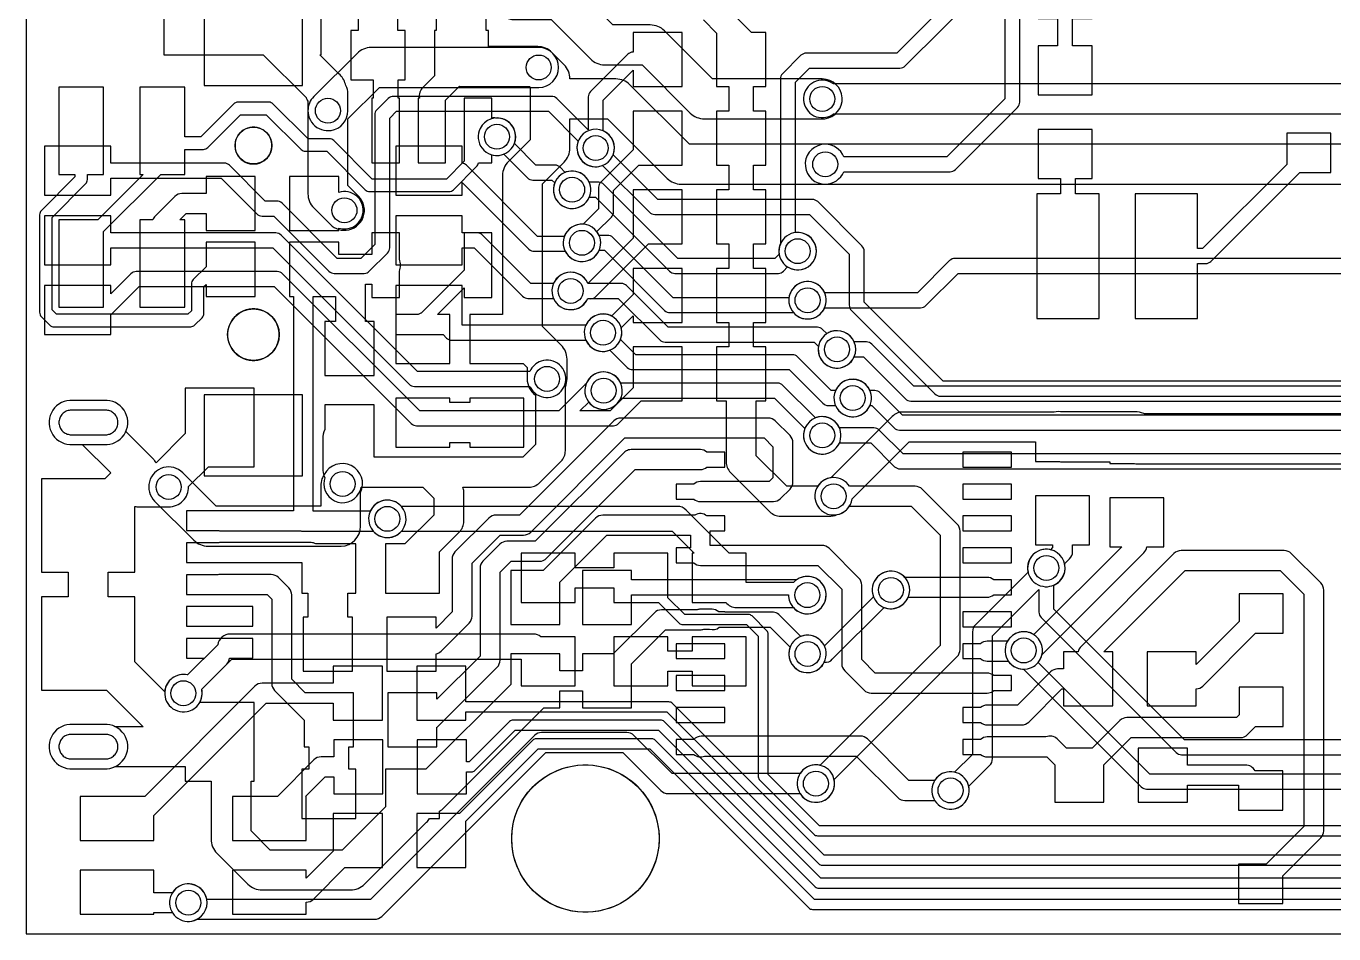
# Model space of a CAD drawing. Header units: millimetres. Extents: x 0 to 80, y 0 to 53.6.
# Drawn here: x 0 to 26.61, y 0 to 18.48 of the extents above; entities that cross this region are included whole.
import ezdxf

# ---------------------------------------------------------------- set-up
doc = ezdxf.new("R2010")
doc.units = ezdxf.units.MM

msp = doc.modelspace()

# ---------------------------------------------------------------- linework, layer by layer
at = {"layer": '16_copper'}
for points in [[(50.206, 2.948, 0.189183), (50.308, 2.992), (58.04, 10.724, 0.198912), (58.084, 10.832), (58.084, 18.928, 0.198912), (58.04, 19.036), (57.435, 19.641, 0.958766), (56.738, 19.949), (56.718, 19.903, 0.638153), (57.219, 19.425), (57.78, 18.865), (57.78, 10.895), (50.137, 3.252), (22.863, 3.252), (20.591, 5.524, 0.990519), (20.013, 6.022), (19.983, 5.982, 0.595348), (20.295, 5.389), (22.692, 2.992, 0.198912), (22.8, 2.948), (50.2, 2.948)], [(6.881, 13.448, 0.189183), (6.983, 13.492), (7.353, 13.862, 0.198912), (7.398, 13.97), (7.398, 16.607), (7.539, 16.748), (10.627, 16.748), (11.235, 16.139, 0.958766), (11.932, 15.831), (11.952, 15.877, 0.389765), (11.742, 16.349), (11.742, 16.977), (12.35, 17.584), (12.35, 17.25), (13.35, 17.25), (13.35, 18.35), (12.35, 18.35), (12.35, 17.952, 0.198912), (12.242, 17.908), (11.482, 17.148, 0.198912), (11.438, 17.04), (11.438, 16.368), (10.798, 17.008, 0.198912), (10.69, 17.052), (7.476, 17.052, 0.198912), (7.368, 17.008), (7.138, 16.778, 0.198912), (7.093, 16.67), (7.093, 14.033), (6.812, 13.752), (6.332, 13.752), (5.208, 14.876, 0.198912), (5.1, 14.921), (4.864, 14.921), (4.138, 15.648, 0.198912), (4.03, 15.692), (1.725, 15.692), (1.725, 16.04), (0.375, 16.04), (0.375, 15.04), (1.725, 15.04), (1.725, 15.388), (3.967, 15.388), (4.694, 14.661, 0.198912), (4.801, 14.616), (5.037, 14.616), (6.161, 13.492, 0.198912), (6.269, 13.448), (6.876, 13.448)], [(6.511, 14.327, 0.638632), (6.764, 15.019), (6.546, 15.237), (6.546, 16.592), (7.188, 17.234), (10.43, 17.234, 1), (10.43, 18.046), (7.02, 18.046, 0.198912), (6.733, 17.927), (5.853, 17.047, 0.198912), (5.734, 16.76), (5.734, 15.069, 0.198912), (5.853, 14.782), (6.19, 14.445), (6.227, 14.411), (6.269, 14.383), (6.314, 14.36), (6.361, 14.342), (6.41, 14.331), (6.46, 14.326)], [(29.07, 15.264, 0.19886), (29.357, 15.383), (31.068, 17.094), (32.06, 17.094, 1), (32.06, 17.906), (30.9, 17.906, 0.198912), (30.613, 17.787), (28.902, 16.076), (16.26, 16.076, 0.920803), (16.193, 15.269), (16.26, 15.264), (29.07, 15.264)], [(11.384, 13.696, 0.552559), (11.615, 14.299), (11.908, 14.592, 0.198912), (11.952, 14.7), (11.952, 15.137), (12.466, 15.65), (13.35, 15.65), (13.35, 16.75), (12.35, 16.75), (12.35, 15.966), (11.692, 15.308, 0.198912), (11.648, 15.2), (11.648, 14.763), (11.335, 14.451, 0.332158), (10.952, 14.202), (10.403, 14.202), (8.958, 15.648, 0.156359), (8.875, 15.69), (8.875, 16.04), (7.525, 16.04), (7.525, 15.04), (8.875, 15.04), (8.875, 15.299), (10.232, 13.942, 0.198912), (10.34, 13.898), (10.97, 13.898), (10.993, 13.858), (11.023, 13.818), (11.058, 13.783), (11.098, 13.753), (11.141, 13.728), (11.187, 13.708), (11.236, 13.696), (11.285, 13.689), (11.335, 13.689)], [(11.184, 14.776, 1), (11.036, 15.524), (10.987, 15.512), (10.971, 15.505), (10.868, 15.608, 0.198912), (10.76, 15.652), (10.373, 15.652), (9.935, 16.091, 0.958766), (9.238, 16.399), (9.218, 16.353, 0.638153), (9.719, 15.875), (10.202, 15.392, 0.198912), (10.31, 15.348), (10.697, 15.348), (10.755, 15.289), (10.748, 15.273), (10.736, 15.224), (10.729, 15.175), (10.729, 15.125), (10.736, 15.076), (10.748, 15.027), (10.768, 14.981), (10.793, 14.938), (10.823, 14.898), (10.858, 14.863), (10.898, 14.833), (10.941, 14.808), (10.987, 14.788), (11.036, 14.776), (11.085, 14.769), (11.135, 14.769)], [(11.154, 12.716, 0.233167), (11.422, 12.921), (11.429, 12.938, 0.299673), (11.598, 12.982), (12.666, 14.05), (13.35, 14.05), (13.35, 15.15), (12.35, 15.15), (12.35, 14.166), (11.429, 13.244), (11.422, 13.259, 0.63815), (10.731, 13.242), (10.273, 13.242), (9.288, 14.228, 0.198912), (9.18, 14.272), (8.875, 14.272), (8.875, 14.62), (7.525, 14.62), (7.525, 13.62), (8.875, 13.62), (8.875, 13.968), (9.117, 13.968), (10.102, 12.982, 0.198912), (10.21, 12.938), (10.731, 12.938), (10.738, 12.921), (10.763, 12.878), (10.793, 12.838), (10.828, 12.803), (10.868, 12.773), (10.911, 12.748), (10.957, 12.728), (11.006, 12.716), (11.055, 12.709), (11.105, 12.709)], [(10.674, 10.926, 1), (10.526, 11.674), (10.477, 11.662, 0.21108), (10.251, 11.452), (7.963, 11.452), (5.188, 14.228, 0.198912), (5.08, 14.272), (1.725, 14.272), (1.725, 14.62), (0.375, 14.62), (0.375, 13.62), (1.725, 13.62), (1.725, 13.968), (5.017, 13.968), (7.792, 11.192, 0.198912), (7.9, 11.148), (10.251, 11.148), (10.258, 11.131), (10.283, 11.088), (10.313, 11.048), (10.348, 11.013), (10.388, 10.983), (10.431, 10.958), (10.477, 10.938), (10.526, 10.926), (10.575, 10.919), (10.625, 10.919)], [(11.953, 10.346, 0.189183), (12.055, 10.39), (12.516, 10.85), (13.35, 10.85), (13.35, 11.95), (12.35, 11.95), (12.35, 11.116), (11.884, 10.65), (11.268, 10.65), (11.447, 10.829, 0.96937), (12.067, 11.272), (12.037, 11.312, 0.53451), (11.408, 11.229), (11.394, 11.196, 0.079808), (11.355, 11.168), (10.837, 10.65), (8.008, 10.65), (5.219, 13.439, 0.198912), (5.111, 13.484), (2.239, 13.484, 0.198912), (2.131, 13.439), (1.725, 13.033), (1.725, 13.2), (0.375, 13.2), (0.375, 12.2), (1.725, 12.2), (1.725, 12.602), (2.302, 13.179), (5.048, 13.179), (7.837, 10.39, 0.198912), (7.945, 10.345), (11.948, 10.345)], [(8.875, 13.2), (7.525, 13.2), (7.525, 12.2), (8.484, 12.2), (8.552, 12.132, 0.198912), (8.66, 12.088), (11.391, 12.088, 0.931724), (12.107, 12.342), (12.35, 12.584), (12.35, 12.45), (13.35, 12.45), (13.35, 13.55), (12.35, 13.55), (12.35, 13.016), (11.914, 12.579, 0.432525), (11.391, 12.392), (8.875, 12.392)], [(28.806, 10.848, 0.189183), (28.908, 10.892), (29.263, 11.248), (29.551, 11.248, 0.958767), (30.262, 11.523), (30.242, 11.569, 0.63815), (29.551, 11.552), (29.2, 11.552, 0.198912), (29.092, 11.508), (28.737, 11.152), (18.063, 11.152), (17.208, 12.008, 0.198912), (17.1, 12.052), (16.849, 12.052, 0.958767), (16.138, 11.777), (16.158, 11.731, 0.63815), (16.849, 11.748), (17.037, 11.748), (17.892, 10.892, 0.198912), (18, 10.848), (28.8, 10.848)], [(6.408, 7.894, 0.408125), (6.806, 8.3), (6.806, 8.986, 0.984925), (6.067, 9.352), (6.051, 9.328, 0.029378), (6.028, 9.283), (6.02, 9.262, 0.089455), (5.994, 9.12), (5.994, 8.706), (3.868, 8.706), (3.187, 9.387, 1), (2.613, 8.813), (3.413, 8.013, 0.198912), (3.7, 7.894), (6.4, 7.894)], [(15.972, 6.523, 1), (15.823, 7.272), (15.774, 7.259, 0.129537), (15.612, 7.151), (14.65, 7.151), (14.65, 7.75), (14.305, 7.75, 0.038371), (14.28, 7.78), (13.43, 8.63, 0.198912), (13.25, 8.704), (7.635, 8.704, 0.995848), (7.063, 8.198), (7.098, 8.163, 0.411779), (7.635, 8.196), (13.145, 8.196), (13.591, 7.75), (13.55, 7.75), (13.55, 6.75), (14.241, 6.75, 0.245891), (14.453, 6.643), (15.612, 6.643), (15.645, 6.61), (15.685, 6.58), (15.728, 6.555), (15.774, 6.536), (15.823, 6.523), (15.872, 6.516), (15.922, 6.516)], [(15.974, 5.326, 0.198914), (16.217, 5.488), (16.242, 5.531, 0.280257), (16.404, 5.592), (17.459, 6.647, 0.958766), (17.767, 7.344), (17.721, 7.364, 0.638153), (17.243, 6.863), (16.244, 5.864), (16.242, 5.869), (16.217, 5.912), (16.187, 5.952), (16.152, 5.987), (16.112, 6.017), (16.069, 6.042), (16.023, 6.062), (15.974, 6.074), (15.925, 6.081), (15.875, 6.081), (15.826, 6.074), (15.777, 6.062), (15.731, 6.042), (15.688, 6.017), (15.648, 5.987), (15.613, 5.952), (15.583, 5.912), (15.558, 5.869), (15.538, 5.823), (15.526, 5.774), (15.519, 5.725), (15.519, 5.675), (15.526, 5.626), (15.538, 5.577), (15.558, 5.531), (15.583, 5.488), (15.613, 5.448), (15.648, 5.413), (15.688, 5.383), (15.731, 5.358), (15.777, 5.338), (15.826, 5.326), (15.875, 5.319), (15.925, 5.319)], [(3.274, 4.526, 0.422138), (3.572, 4.984), (4.183, 5.596), (10.07, 5.596), (10.07, 5.05), (11.17, 5.05), (11.17, 6.05), (10.476, 6.05, 0.166962), (10.32, 6.104), (4.15, 6.104, 0.372824), (3.899, 5.886), (3.284, 5.272), (3.274, 5.274), (3.225, 5.281), (3.175, 5.281), (3.126, 5.274), (3.077, 5.262), (3.031, 5.242), (2.988, 5.217), (2.948, 5.187), (2.913, 5.152), (2.883, 5.112), (2.858, 5.069), (2.838, 5.023), (2.826, 4.974), (2.819, 4.925), (2.819, 4.875), (2.826, 4.826), (2.838, 4.777), (2.858, 4.731), (2.883, 4.688), (2.913, 4.648), (2.948, 4.613), (2.988, 4.583), (3.031, 4.558), (3.077, 4.538), (3.126, 4.526), (3.175, 4.519), (3.225, 4.519)], [(2.6, 2.413), (4.884, 4.697), (6.25, 4.697), (6.25, 4.35), (7.25, 4.35), (7.25, 5.45), (6.25, 5.45), (6.25, 5.103), (4.8, 5.103, 0.198912), (4.656, 5.044), (2.413, 2.8), (1.1, 2.8), (1.1, 1.9), (2.6, 1.9)], [(35.274, 1.326, 1), (35.126, 2.074), (35.077, 2.062, 0.395006), (34.832, 1.602), (16.242, 1.602), (13.152, 4.692, 0.198912), (13.08, 4.722), (8.95, 4.722), (8.95, 5.45), (7.95, 5.45), (7.95, 4.35), (8.95, 4.35), (8.95, 4.518), (13.038, 4.518), (16.128, 1.428, 0.198912), (16.2, 1.398), (34.967, 1.398), (34.988, 1.383), (35.031, 1.358), (35.077, 1.338), (35.126, 1.326), (35.175, 1.319), (35.225, 1.319)], [(5.7, 2.8), (5.687, 2.8), (6.084, 3.197), (6.26, 3.197), (6.26, 2.85), (7.26, 2.85), (7.26, 3.95), (6.26, 3.95), (6.26, 3.603), (6, 3.603, 0.198912), (5.856, 3.544), (5.113, 2.8), (4.2, 2.8), (4.2, 1.9), (5.7, 1.9)], [(36.206, 0.499, 0.182645), (36.272, 0.528), (37.122, 1.378, 0.963877), (37.522, 2.027), (37.479, 2.052, 0.738511), (36.978, 1.522), (36.158, 0.702), (16.042, 0.702), (12.802, 3.942, 0.198912), (12.73, 3.972), (10.38, 3.972, 0.198912), (10.308, 3.942), (8.816, 2.45), (7.95, 2.45), (7.95, 1.35), (8.95, 1.35), (8.95, 2.296), (10.422, 3.768), (12.688, 3.768), (15.928, 0.528, 0.198912), (16, 0.498), (36.2, 0.498)], [(5.7, 0.647, 0.198912), (5.844, 0.706), (6.487, 1.35), (7.25, 1.35), (7.25, 2.45), (6.25, 2.45), (6.25, 1.687), (5.7, 1.137), (5.7, 1.3), (4.2, 1.3), (4.2, 0.4), (5.7, 0.4)], [(3.374, 0.261, 1), (3.226, 1.009), (3.177, 0.997, 0.172036), (2.977, 0.838), (2.6, 0.838), (2.6, 1.3), (1.1, 1.3), (1.1, 0.4), (2.6, 0.4), (2.6, 0.432), (2.977, 0.432), (2.983, 0.423), (3.013, 0.383), (3.048, 0.348), (3.088, 0.318), (3.131, 0.293), (3.177, 0.273), (3.226, 0.261), (3.275, 0.254), (3.325, 0.254)]]:
    msp.add_lwpolyline(points, format="xyb", close=True, dxfattribs=at)
for points in [[(19.152, 19.367), (17.717, 17.932), (15.875, 17.932, 0.198912), (15.767, 17.888), (15.392, 17.513, 0.198912), (15.348, 17.405), (15.348, 14.1, 0.068716), (15.353, 14.059), (15.338, 14.023), (15.326, 13.974), (15.319, 13.925), (15.319, 13.875), (15.326, 13.826), (15.338, 13.777), (15.358, 13.731), (15.383, 13.688), (15.413, 13.648), (15.448, 13.613), (15.488, 13.583), (15.531, 13.558), (15.577, 13.538), (15.626, 13.526), (15.675, 13.519), (15.725, 13.519), (15.774, 13.526, 0.965074), (15.652, 14.278), (15.652, 17.342), (15.938, 17.628), (17.78, 17.628, 0.198912), (17.888, 17.672), (19.412, 19.196, 0.198912)], [(13.78, 18.611), (14.05, 18.341), (14.05, 17.25), (14.296, 17.25), (14.296, 16.75), (14.05, 16.75), (14.05, 15.65), (14.296, 15.65), (14.296, 15.15), (14.05, 15.15), (14.05, 14.05), (14.296, 14.05), (14.296, 13.55), (14.05, 13.55), (14.05, 12.45), (14.296, 12.45), (14.296, 11.95), (14.05, 11.95), (14.05, 10.85), (14.245, 10.85), (14.245, 9.61, 0.198912), (14.334, 9.394), (15.134, 8.594, 0.198912), (15.35, 8.505), (16.33, 8.505, 0.142517), (16.504, 8.536), (16.553, 8.548, 0.172036), (16.753, 8.707), (18.006, 8.707), (18.597, 8.116), (18.597, 5.874), (16.154, 3.432), (16.144, 3.434), (16.095, 3.441), (16.045, 3.441), (15.996, 3.434), (15.947, 3.422), (15.901, 3.402), (15.858, 3.377), (15.818, 3.347), (15.783, 3.312), (15.753, 3.272), (15.728, 3.229), (15.708, 3.183), (15.696, 3.134), (15.689, 3.085), (15.689, 3.035), (15.696, 2.986), (15.708, 2.937), (15.728, 2.891), (15.753, 2.848), (15.783, 2.808), (15.818, 2.773), (15.858, 2.743), (15.901, 2.718), (15.947, 2.698), (15.996, 2.686), (16.045, 2.679), (16.095, 2.679), (16.144, 2.686, 0.422138), (16.442, 3.144), (18.944, 5.646, 0.198912), (19.003, 5.79), (19.003, 8.2, 0.198912), (18.944, 8.344), (18.234, 9.054, 0.198912), (18.09, 9.113), (16.753, 9.113, 0.550402), (16.108, 9.115), (15.476, 9.115), (14.855, 9.736), (14.855, 10.85), (15.05, 10.85), (15.05, 11.95), (14.804, 11.95), (14.804, 12.45), (15.05, 12.45), (15.05, 13.55), (14.804, 13.55), (14.804, 14.05), (15.05, 14.05), (15.05, 15.15), (14.804, 15.15), (14.804, 15.65), (15.05, 15.65), (15.05, 16.75), (14.804, 16.75), (14.804, 17.25), (15.05, 17.25), (15.05, 18.35), (14.755, 18.35, 0.038371), (14.73, 18.38), (14.065, 19.045, 0.198912)], [(27.504, 17.305), (16.429, 17.305), (16.412, 17.317), (16.369, 17.342), (16.323, 17.362), (16.274, 17.374), (16.225, 17.381), (16.175, 17.381), (16.126, 17.374), (16.077, 17.362), (16.031, 17.342), (15.988, 17.317), (15.948, 17.287), (15.913, 17.252), (15.883, 17.212), (15.858, 17.169), (15.838, 17.123), (15.826, 17.074), (15.819, 17.025), (15.819, 16.975), (15.826, 16.926), (15.838, 16.877), (15.858, 16.831), (15.883, 16.788), (15.913, 16.748), (15.948, 16.713), (15.988, 16.683), (16.031, 16.658), (16.077, 16.638), (16.126, 16.626), (16.175, 16.619), (16.225, 16.619), (16.274, 16.626, 0.112277), (16.429, 16.695), (27.63, 16.695, 0.198912)], [(28.6, 13.752), (18.9, 13.752, 0.198912), (18.792, 13.708), (18.137, 13.052), (16.249, 13.052, 0.958767), (15.538, 12.777), (15.558, 12.731, 0.63815), (16.249, 12.748), (18.2, 12.748, 0.198912), (18.308, 12.792), (18.963, 13.448), (28.537, 13.448)], [(29.021, 10.562), (17.833, 10.562), (17.378, 11.018, 0.198912), (17.27, 11.062), (17.169, 11.062, 0.958767), (16.458, 10.787), (16.478, 10.741, 0.63815), (17.169, 10.758), (17.207, 10.758), (17.662, 10.302, 0.198912), (17.77, 10.258), (29.021, 10.258)], [(29.731, 9.772), (17.843, 9.772), (17.358, 10.258, 0.198912), (17.25, 10.302), (16.549, 10.302, 0.958767), (15.838, 10.027), (15.858, 9.981, 0.63815), (16.549, 9.998), (17.187, 9.998), (17.672, 9.512, 0.198912), (17.78, 9.468), (29.731, 9.468)], [(34.258, 2.202), (16.142, 2.202), (15.102, 3.242), (15.102, 6.1, 0.198912), (15.072, 6.172), (14.772, 6.472, 0.198912), (14.7, 6.502), (13.402, 6.502), (13.06, 6.844), (13.06, 7.75), (11.96, 7.75), (11.96, 7.453), (11.17, 7.453), (11.17, 7.75), (10.07, 7.75), (10.07, 6.75), (11.17, 6.75), (11.17, 7.047), (11.96, 7.047), (11.96, 6.75), (12.866, 6.75), (13.288, 6.328, 0.198912), (13.36, 6.298), (14.658, 6.298), (14.898, 6.058), (14.898, 3.2, 0.198912), (14.928, 3.128), (16.028, 2.028, 0.198912), (16.1, 1.998), (34.3, 1.998)], [(49.437, 3.952), (23.573, 3.952), (20.912, 6.613), (20.912, 7.101, 0.958767), (20.637, 7.812), (20.591, 7.792, 0.346991), (20.388, 7.366), (19.316, 6.294, 0.198912), (19.257, 6.15), (19.257, 3.654), (18.894, 3.292), (18.884, 3.294), (18.835, 3.301), (18.785, 3.301), (18.736, 3.294), (18.687, 3.282), (18.641, 3.262), (18.598, 3.237), (18.558, 3.207), (18.523, 3.172), (18.493, 3.132), (18.468, 3.089), (18.448, 3.043), (18.436, 2.994), (18.429, 2.945), (18.429, 2.895), (18.436, 2.846), (18.448, 2.797), (18.468, 2.751), (18.493, 2.708), (18.523, 2.668), (18.558, 2.633), (18.598, 2.603), (18.641, 2.578), (18.687, 2.558), (18.736, 2.546), (18.785, 2.539), (18.835, 2.539), (18.884, 2.546, 0.422138), (19.182, 3.004), (19.604, 3.426, 0.198912), (19.663, 3.57), (19.663, 6.066), (20.608, 7.01), (20.608, 6.55, 0.198912), (20.652, 6.442), (23.402, 3.692, 0.198912), (23.51, 3.648), (49.5, 3.648, 0.198912)], [(35.558, 1.132), (16.172, 1.132), (12.982, 4.322, 0.198912), (12.91, 4.352), (9.91, 4.352, 0.198912), (9.838, 4.322), (9.018, 3.502), (8.96, 3.502), (8.96, 3.95), (7.96, 3.95), (7.96, 2.85), (8.96, 2.85), (8.96, 3.298), (9.06, 3.298, 0.198912), (9.132, 3.328), (9.952, 4.148), (12.868, 4.148), (16.058, 0.958, 0.198912), (16.13, 0.929), (35.6, 0.929)]]:
    msp.add_lwpolyline(points, format="xyb", dxfattribs=at)
for points in [[(5.625, 18.925), (3.625, 18.925), (3.625, 17.275), (5.625, 17.275)], [(5.625, 10.975), (3.625, 10.975), (3.625, 9.325), (5.625, 9.325)], [(1.705, 9.97), (1.762, 9.985), (1.816, 10.008), (1.868, 10.037), (1.914, 10.073), (1.956, 10.115), (1.992, 10.161), (2.021, 10.213), (2.044, 10.267), (2.059, 10.324), (2.067, 10.383), (2.067, 10.441), (2.059, 10.5), (2.044, 10.557), (2.021, 10.611), (1.992, 10.663), (1.956, 10.709), (1.914, 10.751), (1.868, 10.787), (1.816, 10.816), (1.762, 10.839), (1.705, 10.854), (1.646, 10.862), (0.888, 10.862), (0.829, 10.854), (0.772, 10.839), (0.718, 10.816), (0.666, 10.787), (0.62, 10.751), (0.578, 10.709), (0.542, 10.663), (0.513, 10.611), (0.49, 10.557), (0.475, 10.5), (0.467, 10.441), (0.467, 10.383), (0.475, 10.324), (0.49, 10.267), (0.513, 10.213), (0.542, 10.161), (0.578, 10.115), (0.62, 10.073), (0.666, 10.037), (0.718, 10.008), (0.772, 9.985), (0.829, 9.97), (0.888, 9.962), (1.646, 9.962)], [(13.06, 5.347), (13.55, 5.347), (13.55, 5.05), (14.65, 5.05), (14.65, 6.05), (13.55, 6.05), (13.55, 5.753), (13.06, 5.753), (13.06, 6.05), (11.96, 6.05), (11.96, 5.05), (13.06, 5.05)], [(1.705, 3.37), (1.762, 3.385), (1.816, 3.408), (1.868, 3.437), (1.914, 3.473), (1.956, 3.515), (1.992, 3.561), (2.021, 3.613), (2.044, 3.667), (2.059, 3.724), (2.067, 3.783), (2.067, 3.841), (2.059, 3.9), (2.044, 3.957), (2.021, 4.011), (1.992, 4.063), (1.956, 4.109), (1.914, 4.151), (1.868, 4.187), (1.816, 4.216), (1.762, 4.239), (1.705, 4.254), (1.646, 4.262), (0.888, 4.262), (0.829, 4.254), (0.772, 4.239), (0.718, 4.216), (0.666, 4.187), (0.62, 4.151), (0.578, 4.109), (0.542, 4.063), (0.513, 4.011), (0.49, 3.957), (0.475, 3.9), (0.467, 3.841), (0.467, 3.783), (0.475, 3.724), (0.49, 3.667), (0.513, 3.613), (0.542, 3.561), (0.578, 3.515), (0.62, 3.473), (0.666, 3.437), (0.718, 3.408), (0.772, 3.385), (0.829, 3.37), (0.888, 3.362), (1.646, 3.362)]]:
    msp.add_lwpolyline(points, close=True, dxfattribs=at)
at = {"layer": '1_copper'}
for points in [[(8.342, 20.09), (8.342, 18.39), (8.31, 18.39), (8.31, 17.469), (8.075, 17.235, 0.236795), (8.001, 17.018), (7.976, 17.018), (7.976, 15.697), (8.534, 15.697), (8.534, 16.975), (8.816, 17.257), (8.86, 17.254), (10.242, 17.254), (10.254, 17.242), (10.254, 16.168), (9.813, 15.727, 0.198912), (9.694, 15.44), (9.694, 12.61), (9.03, 12.61), (9.03, 11.61), (10.115, 11.61), (10.194, 11.532), (10.194, 11.3, 0.241408), (10.363, 10.971), (10.363, 9.964), (10.104, 9.705), (7.08, 9.705), (7.08, 10.77), (6.08, 10.77), (6.08, 10.267, 0.120288), (6.034, 10.08), (6.034, 9.5, 0.136107), (6.078, 9.283), (6.066, 9.234, 0.9366), (6.802, 9.037), (6.814, 9.086), (6.816, 9.095), (8.074, 9.095), (8.295, 8.874), (8.295, 8.526), (7.709, 7.94), (7.31, 7.94), (7.31, 6.94), (8.41, 6.94), (8.41, 7.779), (8.816, 8.184, 0.198912), (8.905, 8.4), (8.905, 9, 0.079727), (8.889, 9.095), (10.231, 9.095, 0.198912), (10.446, 9.184), (10.884, 9.622, 0.198912), (10.973, 9.837), (10.973, 11.138, 0.102592), (11.006, 11.3), (11.006, 11.7, 0.198912), (10.887, 11.987), (10.506, 12.368), (10.506, 15.272), (10.947, 15.713, 0.198912), (11.066, 16), (11.066, 16.594), (11.832, 16.594), (13.043, 15.383, 0.198912), (13.33, 15.264), (16.26, 15.264, 0.305405), (16.636, 15.518), (18.8, 15.518, 0.198912), (18.908, 15.562), (20.174, 16.828, 0.198912), (20.218, 16.936), (20.218, 24.403)], [(19.914, 24.466), (19.914, 16.999), (18.737, 15.822), (16.636, 15.822, 0.305463), (16.26, 16.076), (13.498, 16.076), (12.287, 17.287, 0.198912), (12, 17.406), (11.066, 17.406, 0.201216), (10.947, 17.697), (10.697, 17.947), (10.697, 17.947, 0.192978), (10.41, 18.066), (9.41, 18.066), (9.41, 18.39), (9.358, 18.39), (9.358, 19.948, 0.027317)], [(31.624, 20.352), (22.2, 20.352, 0.198912), (22.092, 20.308), (21.424, 19.64), (20.59, 19.64), (20.59, 18.64), (20.988, 18.64), (20.988, 18.08), (20.59, 18.08), (20.59, 17.08), (21.69, 17.08), (21.69, 18.08), (21.292, 18.08), (21.292, 18.64), (21.69, 18.64), (21.69, 19.474), (22.263, 20.048), (31.624, 20.048, 0.305463)], [(2.8, 19.9), (2.8, 17.9), (4.825, 17.9), (5.695, 17.03, 0.005387), (5.698, 17.021), (5.71, 16.995, 0.029892), (5.734, 16.953), (5.734, 16.76), (5.737, 16.71), (5.746, 16.66), (5.761, 16.612), (5.783, 16.567), (5.809, 16.524), (5.841, 16.485), (5.877, 16.45), (5.918, 16.42), (5.962, 16.395), (6.008, 16.376), (6.057, 16.362), (6.107, 16.355), (6.157, 16.354), (6.207, 16.359, 0.366487), (6.546, 16.76), (6.546, 17.106, 0.108998), (6.508, 17.276), (6.497, 17.299, 0.153022), (6.364, 17.511), (5.975, 17.9), (6, 17.9), (6, 19.9)], [(6.754, 19.66), (6.754, 18.39), (6.61, 18.39), (6.61, 17.39), (7.061, 17.39), (7.061, 17.018), (7.036, 17.018), (7.036, 15.697), (7.595, 15.697), (7.595, 17.018), (7.569, 17.018), (7.569, 17.39), (7.71, 17.39), (7.71, 18.39), (7.566, 18.39), (7.566, 19.526, 0.007349)], [(26.937, 11.252), (18.663, 11.252), (17.052, 12.863), (17.052, 13.9, 0.198912), (17.008, 14.008), (16.108, 14.908, 0.198912), (16, 14.952), (12.853, 14.952), (11.945, 15.861, 0.958766), (11.248, 16.169), (11.228, 16.123, 0.638153), (11.729, 15.645), (12.682, 14.692, 0.198912), (12.79, 14.648), (15.937, 14.648), (16.748, 13.837), (16.748, 12.8, 0.198912), (16.792, 12.692), (18.492, 10.992, 0.198912), (18.6, 10.948), (27, 10.948)], [(28.02, 10.588), (22.756, 10.588), (22.743, 10.594, 0.092324), (22.56, 10.628), (21.09, 10.628, 0.081601), (20.92, 10.623), (20.911, 10.624, 0.017317), (20.89, 10.625), (17.84, 10.625, 0.198912), (17.624, 10.536), (16.376, 9.287, 0.962529), (16.455, 8.529), (16.504, 8.536, 0.318299), (16.807, 8.856), (17.966, 10.015), (20.54, 10.015), (20.54, 9.62), (21.003, 9.62, 0.042924), (21.09, 9.612), (22.05, 9.612), (22.05, 9.58), (22.513, 9.58, 0.042924), (22.6, 9.572), (27.81, 9.572)]]:
    msp.add_lwpolyline(points, format="xyb", dxfattribs=at)
for points in [[(16.25, 16.597, 0.93983), (16.2, 17.406), (13.968, 17.406), (12.987, 18.387, 0.198912), (12.7, 18.506), (11.938, 18.506), (11.137, 19.307, 0.198912), (10.85, 19.426), (9.95, 19.426, 0.920803), (9.883, 18.619), (9.95, 18.614), (10.682, 18.614), (11.483, 17.813, 0.198912), (11.77, 17.694), (12.532, 17.694), (13.513, 16.713, 0.198912), (13.8, 16.594), (16.2, 16.594)], [(3.348, 12.361, 0.187839), (3.432, 12.397), (3.581, 12.546, 0.198912), (3.618, 12.636), (3.618, 13.179), (3.66, 13.22), (3.66, 12.98), (4.66, 12.98), (4.66, 14.08), (3.66, 14.08), (3.66, 13.58), (3.401, 13.321, 0.198912), (3.364, 13.231), (3.364, 12.688), (3.29, 12.614), (0.62, 12.614), (0.527, 12.707), (0.527, 14.587), (1.21, 15.27, 0.198912), (1.247, 15.36), (1.247, 15.461), (1.577, 15.461), (1.577, 17.239), (0.663, 17.239), (0.663, 15.461), (0.993, 15.461), (0.993, 15.413), (0.31, 14.73, 0.198912), (0.273, 14.64), (0.273, 12.655, 0.198912), (0.31, 12.565), (0.478, 12.397, 0.198912), (0.568, 12.36), (3.342, 12.36)], [(1.577, 14.298), (2.741, 15.461), (3.227, 15.461), (3.227, 15.973), (3.606, 15.973, 0.198912), (3.696, 16.01), (4.364, 16.679), (4.886, 16.679), (5.594, 15.97, 0.198912), (5.684, 15.933), (6.117, 15.933), (6.9, 15.15, 0.198912), (6.99, 15.113), (8.604, 15.113, 0.198912), (8.694, 15.15), (9.167, 15.623, 0.167332), (9.203, 15.697), (9.474, 15.697), (9.474, 15.864, 0.977301), (9.703, 16.592), (9.654, 16.604), (9.605, 16.611), (9.555, 16.611, 0.074793), (9.474, 16.61), (9.474, 17.018), (8.915, 17.018), (8.915, 15.731), (8.552, 15.367), (7.043, 15.367), (6.26, 16.15, 0.198912), (6.17, 16.187), (5.737, 16.187), (5.028, 16.896, 0.198912), (4.938, 16.933), (4.312, 16.933, 0.198912), (4.222, 16.896), (3.553, 16.227), (3.227, 16.227), (3.227, 17.239), (2.313, 17.239), (2.313, 15.461), (2.381, 15.461), (1.459, 14.539), (0.663, 14.539), (0.663, 12.761), (1.577, 12.761)], [(23.835, 13.648), (24, 13.648, 0.198912), (24.108, 13.692), (25.916, 15.5), (26.55, 15.5), (26.55, 16.3), (25.65, 16.3), (25.65, 15.666), (23.937, 13.952), (23.835, 13.952), (23.835, 15.07), (22.565, 15.07), (22.565, 12.53), (23.835, 12.53)], [(15.306, 13.448, 0.189183), (15.408, 13.492), (15.494, 13.579, 0.990297), (15.912, 14.217), (15.869, 14.242, 0.609344), (15.324, 13.839), (15.237, 13.752), (13.263, 13.752), (11.758, 15.258, 0.198912), (11.65, 15.302), (11.459, 15.302, 0.958767), (10.748, 15.027), (10.768, 14.981, 0.63815), (11.459, 14.998), (11.587, 14.998), (13.092, 13.492, 0.198912), (13.2, 13.448), (15.3, 13.448)], [(3.227, 14.539), (3.126, 14.539), (3.254, 14.667), (3.66, 14.667), (3.66, 14.32), (4.66, 14.32), (4.66, 15.42), (3.66, 15.42), (3.66, 15.073), (3.17, 15.073, 0.198912), (3.026, 15.014), (2.626, 14.614, 0.110086), (2.579, 14.539), (2.313, 14.539), (2.313, 12.761), (3.227, 12.761)], [(6.36, 14.369, 0.99227), (6.6, 15.094), (6.551, 15.106, 0.127707), (6.36, 15.095), (6.36, 15.42), (5.36, 15.42), (5.36, 14.32), (6.36, 14.32)], [(15.974, 12.526, 1), (15.826, 13.274), (15.777, 13.262, 0.283655), (15.523, 12.952), (13.163, 12.952), (11.938, 14.178, 0.198912), (11.83, 14.222), (11.659, 14.222, 0.958767), (10.948, 13.947), (10.968, 13.901, 0.63815), (11.659, 13.918), (11.767, 13.918), (12.992, 12.692, 0.198912), (13.1, 12.648), (15.614, 12.648), (15.648, 12.613), (15.688, 12.583), (15.731, 12.558), (15.777, 12.538), (15.826, 12.526), (15.875, 12.519), (15.925, 12.519)], [(6.36, 14.08), (5.36, 14.08), (5.36, 12.98), (5.437, 12.98), (5.437, 8.615), (3.937, 8.615, 0.044272), (3.901, 8.612), (3.262, 8.612), (3.262, 8.212), (3.902, 8.212, 0.042989), (3.937, 8.209), (5.571, 8.209, 0.086432), (5.64, 8.197), (7.064, 8.197, 0.997323), (7.637, 8.702), (7.602, 8.737, 0.507033), (7.001, 8.603), (5.843, 8.603), (5.843, 12.98), (6.295, 12.98), (6.295, 12.47), (6.08, 12.47), (6.08, 11.37), (7.08, 11.37), (7.08, 12.47), (6.905, 12.47), (6.905, 13.225), (7.036, 13.225), (7.036, 12.954), (7.595, 12.954), (7.595, 13.494, 0.205766), (7.595, 13.735), (7.595, 14.275), (7.036, 14.275), (7.036, 13.835), (6.36, 13.835)], [(8.62, 12.61), (8.37, 12.61), (8.915, 13.155), (8.915, 12.954), (9.474, 12.954), (9.474, 14.275), (8.915, 14.275), (8.915, 13.515), (8.039, 12.638), (8.032, 12.637, 0.102138), (7.977, 12.61), (7.52, 12.61), (7.52, 11.61), (8.62, 11.61)], [(16.574, 11.526, 1), (16.426, 12.274), (16.377, 12.262, 0.060648), (16.294, 12.221), (16.208, 12.308, 0.198912), (16.1, 12.352), (13.063, 12.352), (12.218, 13.198, 0.198912), (12.11, 13.242), (11.429, 13.242, 0.958767), (10.718, 12.967), (10.738, 12.921, 0.63815), (11.429, 12.938), (12.047, 12.938), (12.892, 12.092, 0.198912), (13, 12.048), (16.037, 12.048), (16.124, 11.961), (16.119, 11.925), (16.119, 11.875), (16.126, 11.826), (16.138, 11.777), (16.158, 11.731), (16.183, 11.688), (16.213, 11.648), (16.248, 11.613), (16.288, 11.583), (16.331, 11.558), (16.377, 11.538), (16.426, 11.526), (16.475, 11.519), (16.525, 11.519)], [(16.894, 10.536, 1), (16.746, 11.284), (16.697, 11.272, 0.21108), (16.471, 11.062), (16.383, 11.062), (15.698, 11.748, 0.198912), (15.59, 11.792), (12.403, 11.792), (12.095, 12.101, 0.958766), (11.398, 12.409), (11.378, 12.363, 0.638153), (11.879, 11.885), (12.232, 11.532, 0.198912), (12.34, 11.488), (15.527, 11.488), (16.212, 10.802, 0.198912), (16.32, 10.758), (16.471, 10.758), (16.478, 10.741), (16.503, 10.698), (16.533, 10.658), (16.568, 10.623), (16.608, 10.593), (16.651, 10.568), (16.697, 10.548), (16.746, 10.536), (16.795, 10.529), (16.845, 10.529)], [(16.274, 9.776, 1), (16.126, 10.524), (16.077, 10.512), (16.061, 10.505), (15.398, 11.168, 0.198912), (15.29, 11.212), (12.099, 11.212, 0.958767), (11.388, 10.937), (11.408, 10.891, 0.63815), (12.099, 10.908), (15.227, 10.908), (15.845, 10.289), (15.838, 10.273), (15.826, 10.224), (15.819, 10.175), (15.819, 10.125), (15.826, 10.076), (15.838, 10.027), (15.858, 9.981), (15.883, 9.938), (15.913, 9.898), (15.948, 9.863), (15.988, 9.833), (16.031, 9.808), (16.077, 9.788), (16.126, 9.776), (16.175, 9.769), (16.225, 9.769)], [(6.6, 0.894, 0.19886), (6.887, 1.013), (8.147, 2.273, 0.060613), (8.208, 2.35), (8.41, 2.35), (8.41, 2.497, 0.067682), (8.497, 2.563), (10.535, 4.6), (10.86, 4.6), (10.86, 4.947), (11.32, 4.947), (11.32, 4.6), (12.32, 4.6), (12.32, 5.5), (13.011, 6.191), (13.719, 6.191, 0.084945), (13.787, 6.203), (13.904, 6.203, 0.250959), (14.103, 6.242), (15.143, 6.242), (15.545, 5.839, 0.958766), (16.242, 5.531), (16.262, 5.577, 0.638153), (15.761, 6.055), (15.314, 6.502, 0.198912), (15.206, 6.547), (14.215, 6.547), (14.215, 6.558), (14.092, 6.558, 0.181961), (13.958, 6.609), (13.719, 6.609, 0.080351), (13.652, 6.597), (12.927, 6.597, 0.198912), (12.783, 6.538), (11.945, 5.7), (11.32, 5.7), (11.32, 5.353), (10.86, 5.353), (10.86, 5.7), (9.86, 5.7), (9.86, 5.075), (8.135, 3.35), (7.31, 3.35), (7.31, 2.585), (6.432, 1.706), (4.968, 1.706), (4.576, 2.098), (4.576, 3.112), (4.637, 3.112), (4.637, 4.712), (3.531, 4.712, 0.186972), (3.572, 4.984), (4.081, 5.493, 0.166972), (4.138, 5.612), (4.612, 5.612), (4.612, 6.012), (3.972, 6.012, 0.086974), (3.902, 6.012), (3.262, 6.012), (3.262, 5.612), (3.625, 5.612), (3.284, 5.272, 0.457883), (2.82, 4.929), (2.212, 5.537), (2.212, 6.862), (1.668, 6.862), (1.668, 7.362), (2.212, 7.362), (2.212, 8.702, 0.051468), (2.295, 8.694), (2.9, 8.694, 0.419023), (3.306, 9.107), (3.712, 9.512), (4.637, 9.512), (4.637, 11.112), (3.237, 11.112), (3.237, 10.187), (2.643, 9.593), (2.635, 9.606), (2.63, 9.613, 0.046488), (2.582, 9.671), (2.027, 10.226), (2.044, 10.267), (2.059, 10.324), (2.067, 10.383), (2.067, 10.441), (2.059, 10.5), (2.044, 10.557), (2.021, 10.611), (1.992, 10.663), (1.956, 10.709), (1.914, 10.751), (1.868, 10.787), (1.816, 10.816), (1.762, 10.839), (1.705, 10.854), (1.646, 10.862), (0.888, 10.862), (0.829, 10.854), (0.772, 10.839), (0.718, 10.816), (0.666, 10.787), (0.62, 10.751), (0.578, 10.709), (0.542, 10.663), (0.513, 10.611), (0.49, 10.557), (0.475, 10.5), (0.467, 10.441), (0.467, 10.383), (0.475, 10.324), (0.49, 10.267), (0.513, 10.213), (0.542, 10.161), (0.578, 10.115), (0.62, 10.073), (0.666, 10.037), (0.718, 10.008), (0.772, 9.985), (0.829, 9.97), (0.888, 9.962), (1.142, 9.962), (1.72, 9.384), (1.598, 9.262), (0.312, 9.262), (0.312, 7.362), (0.856, 7.362), (0.856, 6.862), (0.312, 6.862), (0.312, 4.962), (1.637, 4.962), (2.381, 4.218), (1.812, 4.218), (1.762, 4.239), (1.705, 4.254), (1.646, 4.262), (0.888, 4.262), (0.829, 4.254), (0.772, 4.239), (0.718, 4.216), (0.666, 4.187), (0.62, 4.151), (0.578, 4.109), (0.542, 4.063), (0.513, 4.011), (0.49, 3.957), (0.475, 3.9), (0.467, 3.841), (0.467, 3.783), (0.475, 3.724), (0.49, 3.667), (0.513, 3.613), (0.542, 3.561), (0.578, 3.515), (0.62, 3.473), (0.666, 3.437), (0.718, 3.408), (0.772, 3.385), (0.829, 3.37), (0.888, 3.362), (1.646, 3.362), (1.705, 3.37), (1.762, 3.385), (1.812, 3.406), (3.237, 3.406), (3.237, 3.112), (3.764, 3.112), (3.764, 1.93, 0.198912), (3.883, 1.643), (4.513, 1.013, 0.198912), (4.8, 0.894), (6.6, 0.894)], [(8.34, 5.701, 0.147787), (8.444, 5.756), (9.014, 6.326, 0.198912), (9.073, 6.47), (9.073, 7.547), (9.646, 8.12), (10.123, 8.12, 0.198912), (10.267, 8.18), (12.184, 10.097), (15.016, 10.097), (15.197, 9.916), (15.197, 9.284), (15.122, 9.209), (13.719, 9.209, 0.182233), (13.585, 9.158), (13.224, 9.158), (13.224, 8.854), (13.586, 8.854, 0.181961), (13.719, 8.803), (15.206, 8.803, 0.198912), (15.35, 8.862), (15.544, 9.056, 0.198912), (15.603, 9.2), (15.603, 10, 0.198912), (15.544, 10.144), (15.244, 10.444, 0.198912), (15.1, 10.503), (12.1, 10.503, 0.198912), (11.956, 10.444), (10.039, 8.527), (9.562, 8.527, 0.198912), (9.418, 8.467), (8.726, 7.775, 0.198912), (8.667, 7.631), (8.667, 6.554), (8.34, 6.227), (8.34, 6.45), (7.34, 6.45), (7.34, 5.35), (8.34, 5.35)], [(9.783, 7.993, 0.198912), (9.639, 7.934), (9.296, 7.591, 0.198912), (9.237, 7.447), (9.237, 5.657), (8.36, 4.78), (8.36, 4.91), (7.36, 4.91), (7.36, 3.81), (8.36, 3.81), (8.36, 4.207, 0.017693), (8.371, 4.216), (9.584, 5.429, 0.198912), (9.643, 5.573), (9.643, 7.363), (9.867, 7.587), (10.446, 7.587, 0.198912), (10.589, 7.646), (12.396, 9.453), (13.719, 9.453, 0.182233), (13.853, 9.504), (14.215, 9.504), (14.215, 9.808), (13.853, 9.808, 0.181961), (13.719, 9.859), (12.312, 9.859, 0.13234), (12.21, 9.832), (12.201, 9.826, 0.045823), (12.168, 9.8), (10.361, 7.993)], [(20.374, 5.396, 0.233167), (20.642, 5.601), (20.662, 5.647), (20.671, 5.684), (22.744, 7.756, 0.17338), (22.802, 7.88), (23.15, 7.88), (23.15, 8.88), (22.05, 8.88), (22.05, 7.88), (22.293, 7.88), (20.505, 6.092, 0.427856), (19.969, 5.959), (19.555, 5.959, 0.182233), (19.421, 5.908), (19.059, 5.908), (19.059, 5.604), (19.421, 5.604, 0.181961), (19.555, 5.553), (19.986, 5.553), (20.013, 5.518), (20.048, 5.483), (20.088, 5.453), (20.131, 5.428), (20.177, 5.408), (20.226, 5.396), (20.275, 5.389), (20.325, 5.389)], [(20.834, 7.076, 0.422138), (21.132, 7.534), (21.234, 7.636, 0.198912), (21.293, 7.78), (21.293, 7.92), (21.64, 7.92), (21.64, 8.92), (20.54, 8.92), (20.54, 7.92), (20.887, 7.92), (20.887, 7.864), (20.844, 7.822), (20.834, 7.824), (20.785, 7.831), (20.735, 7.831), (20.686, 7.824), (20.637, 7.812), (20.591, 7.792), (20.548, 7.767), (20.508, 7.737), (20.473, 7.702), (20.443, 7.662), (20.418, 7.619), (20.398, 7.573), (20.386, 7.524), (20.379, 7.475), (20.379, 7.425), (20.386, 7.376), (20.398, 7.327), (20.418, 7.281), (20.443, 7.238), (20.473, 7.198), (20.508, 7.163), (20.548, 7.133), (20.591, 7.108), (20.637, 7.088), (20.686, 7.076), (20.735, 7.069), (20.785, 7.069)], [(19.59, 4.906, 0.137249), (19.689, 4.954), (20.05, 4.954), (20.05, 5.258), (19.688, 5.258, 0.181961), (19.555, 5.309), (17.278, 5.309), (17.003, 5.584), (17.003, 7.1, 0.198912), (16.944, 7.244), (16.338, 7.85, 0.198912), (16.194, 7.909), (13.922, 7.909), (13.922, 8.204), (14.215, 8.204), (14.215, 8.508), (13.853, 8.508, 0.338443), (13.607, 8.525), (11.732, 8.525, 0.198912), (11.588, 8.465), (10.523, 7.4), (9.86, 7.4), (9.86, 6.3), (10.86, 6.3), (10.86, 7.163), (11.816, 8.119), (13.516, 8.119), (13.516, 7.858), (13.224, 7.858), (13.224, 7.554), (13.585, 7.554, 0.182087), (13.719, 7.503), (16.11, 7.503), (16.597, 7.016), (16.597, 5.5, 0.198912), (16.656, 5.356), (17.05, 4.962, 0.198912), (17.194, 4.903), (19.555, 4.903)], [(6.64, 6.45), (6.546, 6.45), (6.546, 6.94), (6.71, 6.94), (6.71, 7.94), (5.896, 7.94, 0.126189), (5.798, 7.965), (3.937, 7.965, 0.044272), (3.901, 7.962), (3.262, 7.962), (3.262, 7.562), (3.902, 7.562, 0.042989), (3.937, 7.559), (5.61, 7.559), (5.61, 6.94), (5.734, 6.94), (5.734, 6.45), (5.64, 6.45), (5.64, 5.35), (6.64, 5.35)], [(19.555, 4.659, 0.182233), (19.421, 4.608), (19.059, 4.608), (19.059, 4.304), (19.421, 4.304, 0.181961), (19.555, 4.253), (20.256, 4.253, 0.192559), (20.4, 4.312), (21.074, 4.987), (21.11, 4.987), (21.11, 4.64), (22.11, 4.64), (22.11, 5.74), (21.927, 5.74), (23.584, 7.397), (25.516, 7.397), (25.997, 6.916), (25.997, 2.184), (25.233, 1.42), (24.67, 1.42), (24.67, 0.62), (25.57, 0.62), (25.57, 1.183), (26.344, 1.956, 0.198912), (26.403, 2.1), (26.403, 7, 0.198912), (26.344, 7.144), (25.744, 7.744, 0.198912), (25.6, 7.803), (23.5, 7.803, 0.198912), (23.356, 7.744), (21.466, 5.854, 0.160635), (21.409, 5.74), (21.11, 5.74), (21.11, 5.393), (20.99, 5.393, 0.198912), (20.846, 5.334), (20.172, 4.659)], [(6.71, 3.35), (6.566, 3.35), (6.566, 3.81), (6.66, 3.81), (6.66, 4.91), (5.677, 4.91), (5.403, 5.184), (5.403, 6.9, 0.198912), (5.344, 7.044), (5.132, 7.256, 0.198912), (4.988, 7.315), (3.937, 7.315, 0.044272), (3.901, 7.312), (3.262, 7.312), (3.262, 6.912), (3.902, 6.912, 0.042989), (3.937, 6.909), (4.904, 6.909), (4.997, 6.816), (4.997, 5.1, 0.198912), (5.056, 4.956), (5.66, 4.353), (5.66, 3.81), (5.754, 3.81), (5.754, 3.35), (5.61, 3.35), (5.61, 2.35), (6.71, 2.35)], [(15.516, 6.872, 1), (16.278, 6.922), (16.272, 6.972, 0.493148), (15.728, 7.24), (15.685, 7.215), (15.677, 7.208), (12.32, 7.208), (12.32, 7.4), (11.32, 7.4), (11.32, 6.3), (12.32, 6.3), (12.32, 6.904), (15.516, 6.904)], [(17.673, 6.627, 0.247958), (17.949, 6.853), (19.555, 6.853, 0.182233), (19.689, 6.904), (20.05, 6.904), (20.05, 7.208), (19.688, 7.208, 0.181961), (19.555, 7.259), (17.88, 7.259), (17.85, 7.289), (17.81, 7.319), (17.767, 7.344), (17.721, 7.364), (17.673, 7.376), (17.623, 7.383), (17.573, 7.383), (17.524, 7.376), (17.475, 7.364), (17.429, 7.344), (17.386, 7.319), (17.346, 7.289), (17.311, 7.254), (17.281, 7.214), (17.256, 7.171), (17.236, 7.125), (17.224, 7.076), (17.217, 7.027), (17.217, 6.977), (17.224, 6.927), (17.236, 6.879), (17.256, 6.833), (17.281, 6.79), (17.311, 6.75), (17.346, 6.715), (17.386, 6.684), (17.429, 6.66), (17.475, 6.64), (17.524, 6.627), (17.573, 6.621), (17.623, 6.621)], [(23.81, 4.988, 0.186108), (23.944, 5.046), (25.017, 6.12), (25.58, 6.12), (25.58, 6.92), (24.68, 6.92), (24.68, 6.357), (23.81, 5.487), (23.81, 5.74), (22.81, 5.74), (22.81, 4.64), (23.81, 4.64)], [(21.93, 3.443), (22.484, 3.997), (24.71, 3.997, 0.198912), (24.854, 4.056), (25.017, 4.22), (25.58, 4.22), (25.58, 5.02), (24.68, 5.02), (24.68, 4.457), (24.626, 4.403), (22.4, 4.403, 0.198912), (22.256, 4.344), (21.693, 3.78), (21.167, 3.78), (20.979, 3.968, 0.311857), (20.752, 4.009), (19.555, 4.009, 0.182233), (19.421, 3.958), (19.059, 3.958), (19.059, 3.654), (19.421, 3.654, 0.181961), (19.555, 3.603), (20.77, 3.603), (20.93, 3.443), (20.93, 2.68), (21.93, 2.68)], [(3.374, 0.261, 0.071119), (3.476, 0.297), (7.092, 0.297, 0.198912), (7.236, 0.356), (10.573, 3.694), (12.139, 3.694), (12.916, 2.916, 0.198912), (13.06, 2.857), (15.747, 2.857, 0.949345), (16.412, 3.229), (16.387, 3.272, 0.543214), (15.747, 3.263), (13.144, 3.263), (12.366, 4.041, 0.198912), (12.223, 4.1), (10.489, 4.1, 0.198912), (10.346, 4.041), (7.008, 0.703), (3.675, 0.703), (3.674, 0.709), (3.662, 0.758), (3.642, 0.804), (3.617, 0.847), (3.587, 0.887), (3.552, 0.922), (3.512, 0.952), (3.469, 0.977), (3.423, 0.997), (3.374, 1.009), (3.325, 1.016), (3.275, 1.016), (3.226, 1.009), (3.177, 0.997), (3.131, 0.977), (3.088, 0.952), (3.048, 0.922), (3.013, 0.887), (2.983, 0.847), (2.958, 0.804), (2.938, 0.758), (2.926, 0.709), (2.919, 0.66), (2.919, 0.61), (2.926, 0.561), (2.938, 0.512), (2.958, 0.466), (2.983, 0.423), (3.013, 0.383), (3.048, 0.348), (3.088, 0.318), (3.131, 0.293), (3.177, 0.273), (3.226, 0.261), (3.275, 0.254), (3.325, 0.254)], [(18.884, 2.546, 1), (18.736, 3.294), (18.687, 3.282, 0.172036), (18.487, 3.123), (17.964, 3.123), (17.119, 3.968, 0.198912), (16.976, 4.027), (13.737, 4.027, 0.204543), (13.584, 3.958), (13.224, 3.958), (13.224, 3.654), (13.586, 3.654, 0.293326), (13.802, 3.621), (16.892, 3.621), (17.736, 2.776, 0.198912), (17.88, 2.717), (18.487, 2.717), (18.493, 2.708), (18.523, 2.668), (18.558, 2.633), (18.598, 2.603), (18.641, 2.578), (18.687, 2.558), (18.736, 2.546), (18.785, 2.539), (18.835, 2.539)], [(25.57, 3.32), (25.007, 3.32, 0.293781), (24.81, 3.433), (23.63, 3.433), (23.63, 3.78), (22.63, 3.78), (22.63, 2.68), (23.63, 2.68), (23.63, 3.027), (24.67, 3.027), (24.67, 2.52), (25.57, 2.52)]]:
    msp.add_lwpolyline(points, format="xyb", close=True, dxfattribs=at)
for points in [[(21.835, 15.07), (21.352, 15.07), (21.352, 15.38), (21.69, 15.38), (21.69, 16.38), (20.59, 16.38), (20.59, 15.38), (21.048, 15.38), (21.048, 15.07), (20.565, 15.07), (20.565, 12.53), (21.835, 12.53)], [(8.62, 10.004), (9.03, 10.004), (9.03, 9.91), (10.13, 9.91), (10.13, 10.91), (9.03, 10.91), (9.03, 10.816), (8.62, 10.816), (8.62, 10.91), (7.52, 10.91), (7.52, 9.91), (8.62, 9.91)], [(20.05, 9.808), (19.059, 9.808), (19.059, 9.504), (20.05, 9.504)], [(20.05, 9.158), (19.059, 9.158), (19.059, 8.854), (20.05, 8.854)], [(20.05, 8.508), (19.059, 8.508), (19.059, 8.204), (20.05, 8.204)], [(20.05, 7.858), (19.059, 7.858), (19.059, 7.554), (20.05, 7.554)], [(4.612, 6.662), (3.262, 6.662), (3.262, 6.262), (4.612, 6.262)], [(20.05, 6.558), (19.059, 6.558), (19.059, 6.254), (20.05, 6.254)], [(14.215, 5.908), (13.224, 5.908), (13.224, 5.604), (14.215, 5.604)], [(14.215, 5.258), (13.224, 5.258), (13.224, 4.954), (14.215, 4.954)], [(14.215, 4.608), (13.224, 4.608), (13.224, 4.304), (14.215, 4.304)]]:
    msp.add_lwpolyline(points, close=True, dxfattribs=at)
at = {"layer": 'drills_NPTH'}
for centre, radius in [((4.625, 16.05), 0.375), ((4.625, 12.2), 0.525), ((11.38, 1.94), 1.5)]:
    msp.add_circle(centre, radius, dxfattribs=at)
at = {"layer": 'drills_via_1_16'}
for centre in [(10.43, 17.64), (16.2, 17), (6.14, 16.76), (9.58, 16.23), (11.59, 16), (16.26, 15.67), (11.11, 15.15), (6.477, 14.732), (11.31, 14.07), (15.7, 13.9), (11.08, 13.09), (15.9, 12.9), (11.74, 12.24), (16.5, 11.9), (10.6, 11.3), (11.75, 11.06), (16.82, 10.91), (16.2, 10.15), (2.9, 9.1), (6.44, 9.16), (16.43, 8.91), (7.35, 8.45), (20.76, 7.45), (17.598, 7.002), (15.897, 6.897), (15.9, 5.7), (20.3, 5.77), (3.2, 4.9), (16.07, 3.06), (18.81, 2.92), (3.3, 0.635)]:
    msp.add_circle(centre, 0.254, dxfattribs=at)
at = {"layer": 'holes'}
for points in [[(4.25, 16.025), (4.256, 15.977), (4.269, 15.929), (4.288, 15.884), (4.313, 15.841), (4.342, 15.802), (4.377, 15.767), (4.416, 15.738), (4.459, 15.713), (4.504, 15.694), (4.552, 15.681), (4.6, 15.675), (4.65, 15.675), (4.698, 15.681), (4.746, 15.694), (4.791, 15.713), (4.834, 15.738), (4.873, 15.767), (4.908, 15.802), (4.937, 15.841), (4.962, 15.884), (4.981, 15.929), (4.994, 15.977), (5, 16.025), (5, 16.075), (4.994, 16.123), (4.981, 16.171), (4.962, 16.216), (4.937, 16.259), (4.908, 16.298), (4.873, 16.333), (4.834, 16.362), (4.791, 16.387), (4.746, 16.406), (4.698, 16.419), (4.65, 16.425), (4.6, 16.425), (4.552, 16.419), (4.504, 16.406), (4.459, 16.387), (4.416, 16.362), (4.377, 16.333), (4.342, 16.298), (4.313, 16.259), (4.288, 16.216), (4.269, 16.171), (4.256, 16.123), (4.25, 16.075), (4.25, 16.025)], [(4.1, 12.171), (4.107, 12.112), (4.12, 12.054), (4.139, 11.999), (4.165, 11.946), (4.196, 11.896), (4.233, 11.85), (4.275, 11.808), (4.321, 11.771), (4.371, 11.74), (4.424, 11.714), (4.479, 11.695), (4.537, 11.682), (4.596, 11.675), (4.654, 11.675), (4.713, 11.682), (4.771, 11.695), (4.826, 11.714), (4.879, 11.74), (4.929, 11.771), (4.975, 11.808), (5.017, 11.85), (5.054, 11.896), (5.085, 11.946), (5.111, 11.999), (5.13, 12.054), (5.143, 12.112), (5.15, 12.171), (5.15, 12.229), (5.143, 12.288), (5.13, 12.346), (5.111, 12.401), (5.085, 12.454), (5.054, 12.504), (5.017, 12.55), (4.975, 12.592), (4.929, 12.629), (4.879, 12.66), (4.826, 12.686), (4.771, 12.705), (4.713, 12.718), (4.654, 12.725), (4.596, 12.725), (4.537, 12.718), (4.479, 12.705), (4.424, 12.686), (4.371, 12.66), (4.321, 12.629), (4.275, 12.592), (4.233, 12.55), (4.196, 12.504), (4.165, 12.454), (4.139, 12.401), (4.12, 12.346), (4.107, 12.288), (4.1, 12.229), (4.1, 12.171)], [(0.667, 10.412), (0.668, 10.39), (0.671, 10.369), (0.676, 10.347), (0.682, 10.326), (0.69, 10.306), (0.7, 10.287), (0.712, 10.269), (0.725, 10.251), (0.74, 10.235), (0.756, 10.22), (0.774, 10.207), (0.792, 10.195), (0.811, 10.185), (0.831, 10.177), (0.852, 10.171), (0.874, 10.166), (0.895, 10.163), (0.917, 10.162), (1.617, 10.162), (1.639, 10.163), (1.66, 10.166), (1.682, 10.171), (1.703, 10.177), (1.723, 10.185), (1.742, 10.195), (1.76, 10.207), (1.778, 10.22), (1.794, 10.235), (1.809, 10.251), (1.822, 10.269), (1.834, 10.287), (1.844, 10.306), (1.852, 10.326), (1.858, 10.347), (1.863, 10.369), (1.866, 10.39), (1.867, 10.412), (1.866, 10.434), (1.863, 10.455), (1.858, 10.477), (1.852, 10.498), (1.844, 10.518), (1.834, 10.537), (1.822, 10.555), (1.809, 10.573), (1.794, 10.589), (1.778, 10.604), (1.76, 10.617), (1.742, 10.629), (1.723, 10.639), (1.703, 10.647), (1.682, 10.653), (1.66, 10.658), (1.639, 10.661), (1.617, 10.662), (0.917, 10.662), (0.895, 10.661), (0.874, 10.658), (0.852, 10.653), (0.831, 10.647), (0.811, 10.639), (0.792, 10.629), (0.774, 10.617), (0.756, 10.604), (0.74, 10.589), (0.725, 10.573), (0.712, 10.555), (0.7, 10.537), (0.69, 10.518), (0.682, 10.498), (0.676, 10.477), (0.671, 10.455), (0.668, 10.434), (0.667, 10.412)], [(0.667, 3.812), (0.668, 3.79), (0.671, 3.769), (0.676, 3.747), (0.682, 3.726), (0.69, 3.706), (0.7, 3.687), (0.712, 3.669), (0.725, 3.651), (0.74, 3.635), (0.756, 3.62), (0.774, 3.607), (0.792, 3.595), (0.811, 3.585), (0.831, 3.577), (0.852, 3.571), (0.874, 3.566), (0.895, 3.563), (0.917, 3.562), (1.617, 3.562), (1.639, 3.563), (1.66, 3.566), (1.682, 3.571), (1.703, 3.577), (1.723, 3.585), (1.742, 3.595), (1.76, 3.607), (1.778, 3.62), (1.794, 3.635), (1.809, 3.651), (1.822, 3.669), (1.834, 3.687), (1.844, 3.706), (1.852, 3.726), (1.858, 3.747), (1.863, 3.769), (1.866, 3.79), (1.867, 3.812), (1.866, 3.834), (1.863, 3.855), (1.858, 3.877), (1.852, 3.898), (1.844, 3.918), (1.834, 3.937), (1.822, 3.955), (1.809, 3.973), (1.794, 3.989), (1.778, 4.004), (1.76, 4.017), (1.742, 4.029), (1.723, 4.039), (1.703, 4.047), (1.682, 4.053), (1.66, 4.058), (1.639, 4.061), (1.617, 4.062), (0.917, 4.062), (0.895, 4.061), (0.874, 4.058), (0.852, 4.053), (0.831, 4.047), (0.811, 4.039), (0.792, 4.029), (0.774, 4.017), (0.756, 4.004), (0.74, 3.989), (0.725, 3.973), (0.712, 3.955), (0.7, 3.937), (0.69, 3.918), (0.682, 3.898), (0.676, 3.877), (0.671, 3.855), (0.668, 3.834), (0.667, 3.812)], [(12.88, 1.886), (12.872, 1.78), (12.857, 1.673), (12.834, 1.569), (12.804, 1.466), (12.767, 1.366), (12.722, 1.268), (12.671, 1.174), (12.613, 1.084), (12.549, 0.998), (12.479, 0.917), (12.403, 0.841), (12.322, 0.771), (12.236, 0.707), (12.146, 0.649), (12.052, 0.598), (11.954, 0.553), (11.854, 0.516), (11.751, 0.486), (11.647, 0.463), (11.54, 0.448), (11.434, 0.44), (11.326, 0.44), (11.22, 0.448), (11.114, 0.463), (11.009, 0.486), (10.906, 0.516), (10.806, 0.553), (10.708, 0.598), (10.614, 0.649), (10.524, 0.707), (10.438, 0.771), (10.357, 0.841), (10.281, 0.917), (10.211, 0.998), (10.147, 1.084), (10.089, 1.174), (10.038, 1.268), (9.993, 1.366), (9.956, 1.466), (9.926, 1.569), (9.903, 1.673), (9.888, 1.78), (9.88, 1.886), (9.88, 1.994), (9.888, 2.1), (9.903, 2.207), (9.926, 2.311), (9.956, 2.414), (9.993, 2.514), (10.038, 2.612), (10.089, 2.706), (10.147, 2.796), (10.211, 2.882), (10.281, 2.963), (10.357, 3.039), (10.438, 3.109), (10.524, 3.173), (10.614, 3.231), (10.708, 3.282), (10.806, 3.327), (10.906, 3.364), (11.009, 3.394), (11.114, 3.417), (11.22, 3.432), (11.326, 3.44), (11.434, 3.44), (11.54, 3.432), (11.647, 3.417), (11.751, 3.394), (11.854, 3.364), (11.954, 3.327), (12.052, 3.282), (12.146, 3.231), (12.236, 3.173), (12.322, 3.109), (12.403, 3.039), (12.479, 2.963), (12.549, 2.882), (12.613, 2.796), (12.671, 2.706), (12.722, 2.612), (12.767, 2.514), (12.804, 2.414), (12.834, 2.311), (12.857, 2.207), (12.872, 2.1), (12.88, 1.994), (12.88, 1.886)]]:
    msp.add_lwpolyline(points, close=True, dxfattribs=at)
at = {"layer": 'outline'}
msp.add_lwpolyline([(0, 0), (80, 0), (80, 40), (0, 40), (0, 0)], close=True, dxfattribs=at)

doc.saveas('drawing.dxf')
